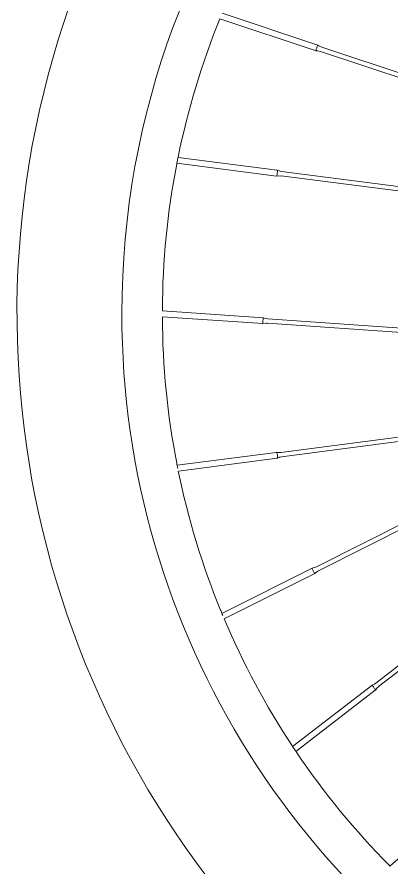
# Model space of a CAD drawing. Header units: millimetres. Extents: x -676 to 3203, y 230 to 2977.
# Drawn here: x -676.1 to -546, y 2108.8 to 2403.7 of the extents above; entities that cross this region are included whole.
import ezdxf

# ---------------------------------------------------------------- set-up
doc = ezdxf.new("R2010")
doc.units = ezdxf.units.MM
doc.layers.add('ZANO_R', color=7, linetype='Continuous', lineweight=0)

msp = doc.modelspace()

# ---------------------------------------------------------------- linework, layer by layer
at = {"layer": 'ZANO_R', "color": 253}
for p, q in [((-571.75, 2393.96), (-604.97, 2404.99)), ((-605.71, 2403.09), (-572.39, 2392.04)), ((-402.32, 2337.49), (-570.33, 2393.22)), ((-570.81, 2391.78), (-402.8, 2336.04)), ((-585.85, 2350.61), (-620.22, 2355.04)), ((-620.61, 2353.04), (-586.11, 2348.6)), ((-584.52, 2348.65), (-408.12, 2325.93)), ((-407.92, 2327.45), (-584.32, 2350.16)), ((-590.66, 2299.48), (-625.67, 2301.88)), ((-625.66, 2299.84), (-590.79, 2297.45)), ((-589.2, 2297.59), (-426.33, 2286.4)), ((-423.66, 2287.75), (-589.09, 2299.11)), ((-414.02, 2292.58), (-572.23, 2213.19)), ((-571.55, 2211.83), (-413.34, 2291.22)), ((-410.88, 2281.51), (-551.68, 2172.84)), ((-550.74, 2171.64), (-409.95, 2280.31)), ((-461.25, 2268.88), (-584.56, 2252.79)), ((-584.36, 2251.28), (-465.39, 2266.81)), ((-586.15, 2252.84), (-620.56, 2248.35)), ((-620.12, 2246.36), (-585.89, 2250.83)), ((-573.76, 2212.71), (-605.05, 2197.01)), ((-604.23, 2195.15), (-572.85, 2210.89)), ((-553.07, 2172.08), (-580.5, 2150.91)), ((-579.38, 2149.21), (-551.83, 2170.47)), ((-520.31, 2132.53), (-546.77, 2109.47))]:
    msp.add_line(p, q, dxfattribs=at)
at = {"layer": 'ZANO_R', "color": 253, "flags": 128}
for points in [[(-572.38, 2392), (-571.88, 2392.01), (-570.81, 2391.77)], [(-570.32, 2393.23), (-571.42, 2393.74), (-571.73, 2393.99)], [(-620.68, 2352.67), (-620.67, 2352.73), (-620.64, 2352.93), (-620.6, 2353.23), (-620.53, 2353.62), (-620.45, 2354.04), (-620.36, 2354.44), (-620.28, 2354.78), (-620.22, 2355.03), (-620.19, 2355.15), (-620.19, 2355.14)], [(-584.32, 2350.19), (-584.83, 2350.25), (-585.84, 2350.62)], [(-586.1, 2348.57), (-585.24, 2348.69), (-584.52, 2348.61)], [(-625.67, 2301.88), (-625.67, 2301.9), (-625.66, 2302.11), (-625.65, 2302.18), (-625.65, 2302.18)], [(-625.65, 2299.66), (-625.65, 2299.65), (-625.66, 2299.76), (-625.66, 2299.84)], [(-590.79, 2297.45), (-590.81, 2297.53), (-590.81, 2297.75), (-590.8, 2298.08), (-590.78, 2298.47), (-590.75, 2298.85), (-590.72, 2299.18), (-590.68, 2299.4), (-590.66, 2299.48), (-590.65, 2299.48)], [(-590.79, 2297.45), (-589.64, 2297.6), (-589.2, 2297.56)], [(-589.09, 2299.15), (-589.98, 2299.26), (-590.64, 2299.5)], [(-572.23, 2213.2), (-573.37, 2212.78), (-573.76, 2212.74)], [(-572.82, 2210.88), (-572.47, 2211.24), (-571.54, 2211.82)], [(-604.75, 2196.32), (-604.9, 2196.65), (-605.06, 2197.05), (-605.21, 2197.43), (-605.33, 2197.76), (-605.42, 2197.99), (-605.45, 2198.1), (-605.45, 2198.1)], [(-551.7, 2172.87), (-552.1, 2172.55), (-553.07, 2172.1)], [(-551.81, 2170.46), (-551.28, 2171.16), (-550.72, 2171.61)], [(-579.16, 2148.91), (-579.2, 2148.96), (-579.32, 2149.12), (-579.5, 2149.37), (-579.73, 2149.69), (-579.97, 2150.04), (-580.19, 2150.39), (-580.37, 2150.69), (-580.5, 2150.91), (-580.56, 2151.01), (-580.56, 2151.01)], [(-546.76, 2109.45), (-546.87, 2109.57), (-546.96, 2109.68), (-546.96, 2109.68)]]:
    msp.add_lwpolyline(points, dxfattribs=at)
at = {"layer": 'ZANO_R', "color": 253}
for centre, radius, start, end in [((-353.96, 2300.91), 322.1, 94.0878, 13.6657), ((-353.96, 2300.91), 285.75, 19.8219, 180), ((-353.96, 2300.91), 271.7, 157.9088, 168.4856), ((-569.46, 2391.83), 2.93, 155.8699, 175.895), ((-569.89, 2392.64), 2.28, 144.4526, 170.303), ((-353.96, 2300.91), 285.75, 180, 13.5897), ((-353.96, 2300.91), 271.7, 169.0168, 179.7323), ((-587.77, 2350.08), 1.99, 345.4707, 15.3154), ((-587.83, 2349.59), 1.99, 330.0237, 359.847), ((-353.96, 2300.91), 271.7, 180.2644, 190.984), ((-588.2, 2251.55), 2.43, 342.675, 32.1937), ((-585.31, 2255.71), 2.98, 253.932, 284.3576), ((-584.37, 2248.36), 2.89, 89.8835, 121.4038), ((-602.22, 2251.54), 18.62, 187.3996, 193.2259), ((-353.96, 2300.91), 271.7, 191.5823, 202.2356), ((-571.52, 2213.08), 2.27, 189.4245, 215.3355), ((-570.64, 2212.81), 2.92, 200.8489, 220.9176), ((-353.96, 2300.91), 271.7, 202.9088, 213.4856), ((-554.06, 2170.35), 1.99, 30.4668, 60.3151), ((-553.76, 2169.96), 1.99, 15.0134, 44.8565), ((-353.96, 2300.91), 271.7, 214.017, 224.736)]:
    msp.add_arc(centre, radius, start, end, dxfattribs=at)

doc.saveas('drawing.dxf')
